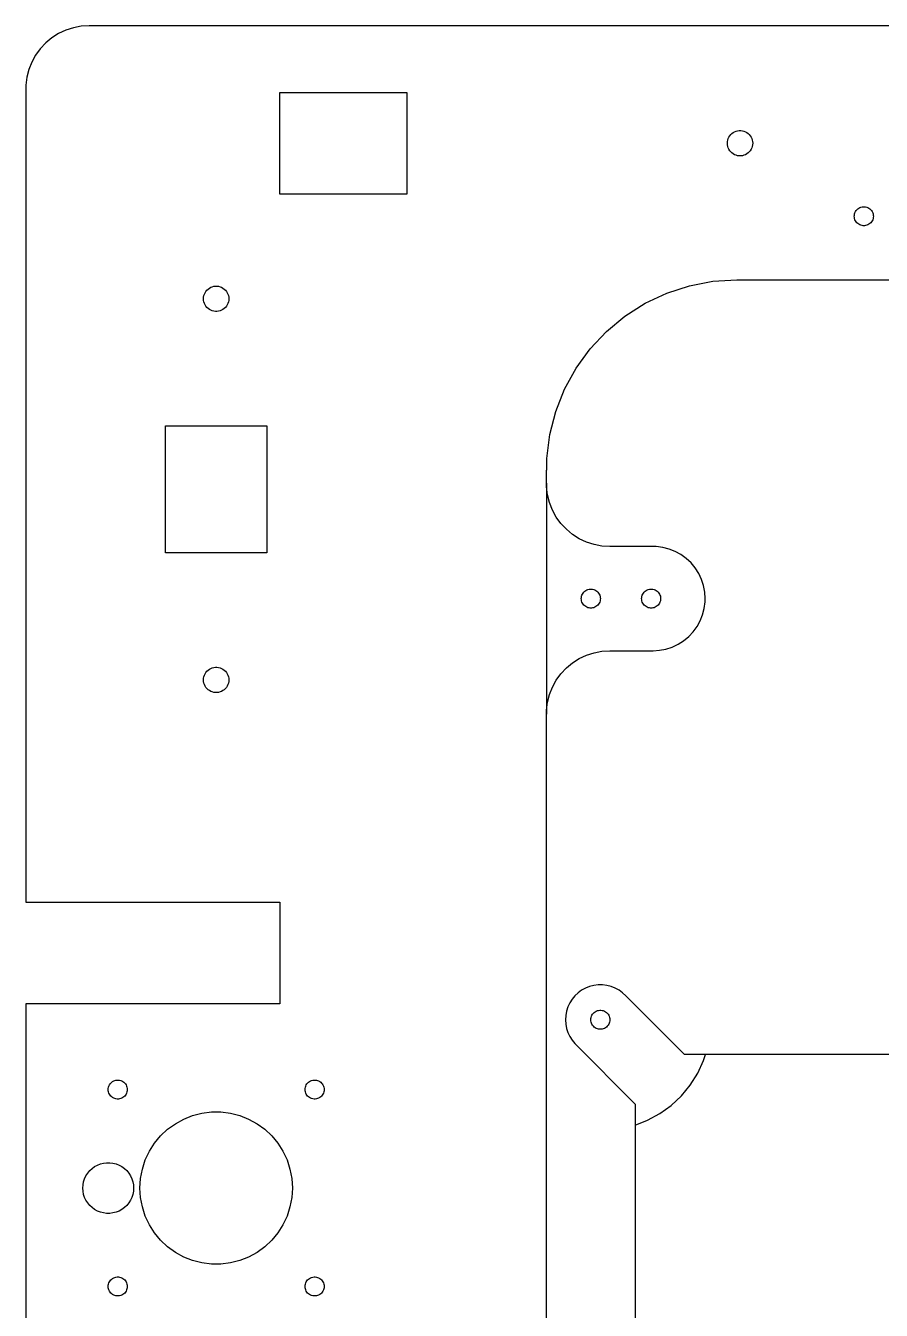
# Model space of a CAD drawing. Header units: millimetres. Extents: x 5 to 395, y 5 to 526.
# Drawn here: x 5 to 139.8, y 323.8 to 526 of the extents above; entities that cross this region are included whole.
import ezdxf

# ---------------------------------------------------------------- set-up
doc = ezdxf.new("R2010")
doc.units = ezdxf.units.MM
doc.layers.add('iTopie_plate_1_layer_1', color=1, linetype='Continuous')
doc.layers.add('iTopie_plate_1_layer_2', color=2, linetype='Continuous')

msp = doc.modelspace()

# ---------------------------------------------------------------- linework, layer by layer
at = {"layer": 'iTopie_plate_1_layer_1'}
for points in [[(385, 526), (15, 526), (15, 526), (13.7467, 525.921), (13.7467, 525.921), (12.5131, 525.686), (12.5131, 525.686), (11.3187, 525.298), (11.3187, 525.298), (10.1824, 524.763), (10.1824, 524.763), (9.1221, 524.09), (9.1221, 524.09), (8.1545, 523.29), (8.1545, 523.29), (7.2949, 522.374), (7.2949, 522.374), (6.5567, 521.358), (6.5567, 521.358), (5.9517, 520.258), (5.9517, 520.258), (5.4894, 519.09), (5.4894, 519.09), (5.1771, 517.874), (5.1771, 517.874), (5.0197, 516.628), (5.0197, 516.628), (5.0197, 516), (5.0197, 516), (5, 516), (5, 516), (5, 388), (5, 388), (45, 388), (45, 388), (45, 372), (45, 372), (5, 372), (5, 372), (5, 96)], [(45, 499.5), (45, 515.5), (45, 515.5), (65, 515.5), (65, 515.5), (65, 499.5), (65, 499.5), (45, 499.5)], [(117.374, 505.504), (117.125, 505.535), (117.125, 505.535), (116.882, 505.598), (116.882, 505.598), (116.648, 505.69), (116.648, 505.69), (116.428, 505.811), (116.428, 505.811), (116.225, 505.959), (116.225, 505.959), (116.042, 506.131), (116.042, 506.131), (115.882, 506.324), (115.882, 506.324), (115.747, 506.536), (115.747, 506.536), (115.64, 506.764), (115.64, 506.764), (115.563, 507.003), (115.563, 507.003), (115.516, 507.249), (115.516, 507.249), (115.5, 507.5), (115.5, 507.5), (115.516, 507.751), (115.516, 507.751), (115.563, 507.997), (115.563, 507.997), (115.64, 508.236), (115.64, 508.236), (115.747, 508.464), (115.747, 508.464), (115.882, 508.676), (115.882, 508.676), (116.042, 508.869), (116.042, 508.869), (116.225, 509.041), (116.225, 509.041), (116.428, 509.189), (116.428, 509.189), (116.648, 509.31), (116.648, 509.31), (116.882, 509.402), (116.882, 509.402), (117.125, 509.465), (117.125, 509.465), (117.374, 509.496), (117.374, 509.496), (117.626, 509.496), (117.626, 509.496), (117.875, 509.465), (117.875, 509.465), (118.118, 509.402), (118.118, 509.402), (118.352, 509.31), (118.352, 509.31), (118.572, 509.189), (118.572, 509.189), (118.775, 509.041), (118.775, 509.041), (118.958, 508.869), (118.958, 508.869), (119.118, 508.676), (119.118, 508.676), (119.253, 508.464), (119.253, 508.464), (119.36, 508.236), (119.36, 508.236), (119.437, 507.997), (119.437, 507.997), (119.484, 507.751), (119.484, 507.751), (119.5, 507.5), (119.5, 507.5), (119.484, 507.249), (119.484, 507.249), (119.437, 507.003), (119.437, 507.003), (119.36, 506.764), (119.36, 506.764), (119.253, 506.536), (119.253, 506.536), (119.118, 506.324), (119.118, 506.324), (118.958, 506.131), (118.958, 506.131), (118.775, 505.959), (118.775, 505.959), (118.572, 505.811), (118.572, 505.811), (118.352, 505.69), (118.352, 505.69), (118.118, 505.598), (118.118, 505.598), (117.875, 505.535), (117.875, 505.535), (117.626, 505.504), (117.626, 505.504), (117.374, 505.504)], [(136.906, 494.503), (136.719, 494.527), (136.719, 494.527), (136.536, 494.573), (136.536, 494.573), (136.361, 494.643), (136.361, 494.643), (136.196, 494.734), (136.196, 494.734), (136.044, 494.844), (136.044, 494.844), (135.907, 494.973), (135.907, 494.973), (135.786, 495.118), (135.786, 495.118), (135.686, 495.277), (135.686, 495.277), (135.605, 495.448), (135.605, 495.448), (135.547, 495.627), (135.547, 495.627), (135.512, 495.812), (135.512, 495.812), (135.5, 496), (135.5, 496), (135.512, 496.188), (135.512, 496.188), (135.547, 496.373), (135.547, 496.373), (135.605, 496.552), (135.605, 496.552), (135.686, 496.723), (135.686, 496.723), (135.786, 496.882), (135.786, 496.882), (135.907, 497.027), (135.907, 497.027), (136.044, 497.156), (136.044, 497.156), (136.196, 497.266), (136.196, 497.266), (136.361, 497.357), (136.361, 497.357), (136.536, 497.427), (136.536, 497.427), (136.719, 497.473), (136.719, 497.473), (136.906, 497.497), (136.906, 497.497), (137.094, 497.497), (137.094, 497.497), (137.281, 497.473), (137.281, 497.473), (137.464, 497.427), (137.464, 497.427), (137.639, 497.357), (137.639, 497.357), (137.804, 497.266), (137.804, 497.266), (137.956, 497.156), (137.956, 497.156), (138.093, 497.027), (138.093, 497.027), (138.214, 496.882), (138.214, 496.882), (138.314, 496.723), (138.314, 496.723), (138.395, 496.552), (138.395, 496.552), (138.453, 496.373), (138.453, 496.373), (138.488, 496.188), (138.488, 496.188), (138.5, 496), (138.5, 496), (138.488, 495.812), (138.488, 495.812), (138.453, 495.627), (138.453, 495.627), (138.395, 495.448), (138.395, 495.448), (138.314, 495.277), (138.314, 495.277), (138.214, 495.118), (138.214, 495.118), (138.093, 494.973), (138.093, 494.973), (137.956, 494.844), (137.956, 494.844), (137.804, 494.734), (137.804, 494.734), (137.639, 494.643), (137.639, 494.643), (137.464, 494.573), (137.464, 494.573), (137.281, 494.527), (137.281, 494.527), (137.094, 494.503), (137.094, 494.503), (136.906, 494.503)], [(87, 156), (87, 417.6), (87, 417.6), (87.0197, 417.6), (87.0197, 417.6), (87.0197, 418.228), (87.0197, 418.228), (87.1771, 419.474), (87.1771, 419.474), (87.4894, 420.69), (87.4894, 420.69), (87.9517, 421.858), (87.9517, 421.858), (88.5567, 422.958), (88.5567, 422.958), (89.2949, 423.974), (89.2949, 423.974), (90.1545, 424.89), (90.1545, 424.89), (91.1221, 425.69), (91.1221, 425.69), (92.1824, 426.363), (92.1824, 426.363), (93.3187, 426.898), (93.3187, 426.898), (94.5131, 427.286), (94.5131, 427.286), (95.7467, 427.521), (95.7467, 427.521), (97, 427.6), (97, 427.6), (103.8, 427.6), (103.8, 427.6), (104.828, 427.665), (104.828, 427.665), (105.839, 427.858), (105.839, 427.858), (106.819, 428.176), (106.819, 428.176), (107.75, 428.614), (107.75, 428.614), (108.62, 429.166), (108.62, 429.166), (109.413, 429.822), (109.413, 429.822), (110.118, 430.573), (110.118, 430.573), (110.723, 431.406), (110.723, 431.406), (111.22, 432.309), (111.22, 432.309), (111.599, 433.266), (111.599, 433.266), (111.855, 434.263), (111.855, 434.263), (111.984, 435.285), (111.984, 435.285), (111.984, 435.8), (111.984, 435.8), (112, 435.8), (112, 435.8), (111.935, 436.828), (111.935, 436.828), (111.742, 437.839), (111.742, 437.839), (111.424, 438.819), (111.424, 438.819), (110.986, 439.75), (110.986, 439.75), (110.434, 440.62), (110.434, 440.62), (109.778, 441.413), (109.778, 441.413), (109.027, 442.118), (109.027, 442.118), (108.194, 442.723), (108.194, 442.723), (107.291, 443.22), (107.291, 443.22), (106.334, 443.599), (106.334, 443.599), (105.337, 443.855), (105.337, 443.855), (104.315, 443.984), (104.315, 443.984), (103.8, 443.984), (103.8, 443.984), (103.8, 444), (103.8, 444), (97, 444), (97, 444), (95.7467, 444.079), (95.7467, 444.079), (94.5131, 444.314), (94.5131, 444.314), (93.3187, 444.702), (93.3187, 444.702), (92.1824, 445.237), (92.1824, 445.237), (91.1221, 445.91), (91.1221, 445.91), (90.1545, 446.71), (90.1545, 446.71), (89.2949, 447.626), (89.2949, 447.626), (88.5567, 448.642), (88.5567, 448.642), (87.9517, 449.742), (87.9517, 449.742), (87.4894, 450.91), (87.4894, 450.91), (87.1771, 452.126), (87.1771, 452.126), (87.0197, 453.372), (87.0197, 453.372), (87.0197, 454), (87.0197, 454), (87, 454), (87, 454), (87, 456), (87, 456), (87.0592, 456), (87.0592, 456), (87.0592, 457.884), (87.0592, 457.884), (87.5314, 461.621), (87.5314, 461.621), (88.4683, 465.271), (88.4683, 465.271), (89.8552, 468.773), (89.8552, 468.773), (91.6702, 472.075), (91.6702, 472.075), (93.8846, 475.123), (93.8846, 475.123), (96.4636, 477.869), (96.4636, 477.869), (99.3664, 480.271), (99.3664, 480.271), (102.547, 482.289), (102.547, 482.289), (105.956, 483.893), (105.956, 483.893), (109.539, 485.057), (109.539, 485.057), (113.24, 485.763), (113.24, 485.763), (117, 486), (117, 486), (165, 486)], [(34.8744, 481.004), (34.6252, 481.035), (34.6252, 481.035), (34.382, 481.098), (34.382, 481.098), (34.1484, 481.19), (34.1484, 481.19), (33.9283, 481.311), (33.9283, 481.311), (33.7251, 481.459), (33.7251, 481.459), (33.5421, 481.631), (33.5421, 481.631), (33.382, 481.824), (33.382, 481.824), (33.2474, 482.036), (33.2474, 482.036), (33.1404, 482.264), (33.1404, 482.264), (33.0628, 482.503), (33.0628, 482.503), (33.0158, 482.749), (33.0158, 482.749), (33, 483), (33, 483), (33.0158, 483.251), (33.0158, 483.251), (33.0628, 483.497), (33.0628, 483.497), (33.1404, 483.736), (33.1404, 483.736), (33.2474, 483.964), (33.2474, 483.964), (33.382, 484.176), (33.382, 484.176), (33.5421, 484.369), (33.5421, 484.369), (33.7251, 484.541), (33.7251, 484.541), (33.9283, 484.689), (33.9283, 484.689), (34.1484, 484.81), (34.1484, 484.81), (34.382, 484.902), (34.382, 484.902), (34.6252, 484.965), (34.6252, 484.965), (34.8744, 484.996), (34.8744, 484.996), (35.1256, 484.996), (35.1256, 484.996), (35.3748, 484.965), (35.3748, 484.965), (35.618, 484.902), (35.618, 484.902), (35.8515, 484.81), (35.8515, 484.81), (36.0716, 484.689), (36.0716, 484.689), (36.2748, 484.541), (36.2748, 484.541), (36.4579, 484.369), (36.4579, 484.369), (36.618, 484.176), (36.618, 484.176), (36.7526, 483.964), (36.7526, 483.964), (36.8595, 483.736), (36.8595, 483.736), (36.9372, 483.497), (36.9372, 483.497), (36.9842, 483.251), (36.9842, 483.251), (37, 483), (37, 483), (36.9842, 482.749), (36.9842, 482.749), (36.9372, 482.503), (36.9372, 482.503), (36.8595, 482.264), (36.8595, 482.264), (36.7526, 482.036), (36.7526, 482.036), (36.618, 481.824), (36.618, 481.824), (36.4579, 481.631), (36.4579, 481.631), (36.2748, 481.459), (36.2748, 481.459), (36.0716, 481.311), (36.0716, 481.311), (35.8515, 481.19), (35.8515, 481.19), (35.618, 481.098), (35.618, 481.098), (35.3748, 481.035), (35.3748, 481.035), (35.1256, 481.004), (35.1256, 481.004), (34.8744, 481.004)], [(27, 443), (27, 463), (27, 463), (43, 463), (43, 463), (43, 443), (43, 443), (27, 443)], [(93.9058, 434.303), (93.7189, 434.327), (93.7189, 434.327), (93.5365, 434.373), (93.5365, 434.373), (93.3613, 434.443), (93.3613, 434.443), (93.1963, 434.534), (93.1963, 434.534), (93.0439, 434.644), (93.0439, 434.644), (92.9065, 434.773), (92.9065, 434.773), (92.7865, 434.918), (92.7865, 434.918), (92.6855, 435.077), (92.6855, 435.077), (92.6053, 435.248), (92.6053, 435.248), (92.5471, 435.427), (92.5471, 435.427), (92.5118, 435.612), (92.5118, 435.612), (92.5, 435.8), (92.5, 435.8), (92.5118, 435.988), (92.5118, 435.988), (92.5471, 436.173), (92.5471, 436.173), (92.6053, 436.352), (92.6053, 436.352), (92.6855, 436.523), (92.6855, 436.523), (92.7865, 436.682), (92.7865, 436.682), (92.9065, 436.827), (92.9065, 436.827), (93.0439, 436.956), (93.0439, 436.956), (93.1963, 437.066), (93.1963, 437.066), (93.3613, 437.157), (93.3613, 437.157), (93.5365, 437.227), (93.5365, 437.227), (93.7189, 437.273), (93.7189, 437.273), (93.9058, 437.297), (93.9058, 437.297), (94.0942, 437.297), (94.0942, 437.297), (94.2811, 437.273), (94.2811, 437.273), (94.4635, 437.227), (94.4635, 437.227), (94.6387, 437.157), (94.6387, 437.157), (94.8037, 437.066), (94.8037, 437.066), (94.9561, 436.956), (94.9561, 436.956), (95.0934, 436.827), (95.0934, 436.827), (95.2135, 436.682), (95.2135, 436.682), (95.3145, 436.523), (95.3145, 436.523), (95.3947, 436.352), (95.3947, 436.352), (95.4529, 436.173), (95.4529, 436.173), (95.4882, 435.988), (95.4882, 435.988), (95.5, 435.8), (95.5, 435.8), (95.4882, 435.612), (95.4882, 435.612), (95.4529, 435.427), (95.4529, 435.427), (95.3947, 435.248), (95.3947, 435.248), (95.3145, 435.077), (95.3145, 435.077), (95.2135, 434.918), (95.2135, 434.918), (95.0934, 434.773), (95.0934, 434.773), (94.9561, 434.644), (94.9561, 434.644), (94.8037, 434.534), (94.8037, 434.534), (94.6387, 434.443), (94.6387, 434.443), (94.4635, 434.373), (94.4635, 434.373), (94.2811, 434.327), (94.2811, 434.327), (94.0942, 434.303), (94.0942, 434.303), (93.9058, 434.303)], [(103.406, 434.303), (103.219, 434.327), (103.219, 434.327), (103.036, 434.373), (103.036, 434.373), (102.861, 434.443), (102.861, 434.443), (102.696, 434.534), (102.696, 434.534), (102.544, 434.644), (102.544, 434.644), (102.407, 434.773), (102.407, 434.773), (102.286, 434.918), (102.286, 434.918), (102.186, 435.077), (102.186, 435.077), (102.105, 435.248), (102.105, 435.248), (102.047, 435.427), (102.047, 435.427), (102.012, 435.612), (102.012, 435.612), (102, 435.8), (102, 435.8), (102.012, 435.988), (102.012, 435.988), (102.047, 436.173), (102.047, 436.173), (102.105, 436.352), (102.105, 436.352), (102.186, 436.523), (102.186, 436.523), (102.286, 436.682), (102.286, 436.682), (102.407, 436.827), (102.407, 436.827), (102.544, 436.956), (102.544, 436.956), (102.696, 437.066), (102.696, 437.066), (102.861, 437.157), (102.861, 437.157), (103.036, 437.227), (103.036, 437.227), (103.219, 437.273), (103.219, 437.273), (103.406, 437.297), (103.406, 437.297), (103.594, 437.297), (103.594, 437.297), (103.781, 437.273), (103.781, 437.273), (103.964, 437.227), (103.964, 437.227), (104.139, 437.157), (104.139, 437.157), (104.304, 437.066), (104.304, 437.066), (104.456, 436.956), (104.456, 436.956), (104.593, 436.827), (104.593, 436.827), (104.714, 436.682), (104.714, 436.682), (104.814, 436.523), (104.814, 436.523), (104.895, 436.352), (104.895, 436.352), (104.953, 436.173), (104.953, 436.173), (104.988, 435.988), (104.988, 435.988), (105, 435.8), (105, 435.8), (104.988, 435.612), (104.988, 435.612), (104.953, 435.427), (104.953, 435.427), (104.895, 435.248), (104.895, 435.248), (104.814, 435.077), (104.814, 435.077), (104.714, 434.918), (104.714, 434.918), (104.593, 434.773), (104.593, 434.773), (104.456, 434.644), (104.456, 434.644), (104.304, 434.534), (104.304, 434.534), (104.139, 434.443), (104.139, 434.443), (103.964, 434.373), (103.964, 434.373), (103.781, 434.327), (103.781, 434.327), (103.594, 434.303), (103.594, 434.303), (103.406, 434.303)], [(34.8744, 421.004), (34.6252, 421.035), (34.6252, 421.035), (34.382, 421.098), (34.382, 421.098), (34.1484, 421.19), (34.1484, 421.19), (33.9283, 421.311), (33.9283, 421.311), (33.7251, 421.459), (33.7251, 421.459), (33.5421, 421.631), (33.5421, 421.631), (33.382, 421.824), (33.382, 421.824), (33.2474, 422.036), (33.2474, 422.036), (33.1404, 422.264), (33.1404, 422.264), (33.0628, 422.503), (33.0628, 422.503), (33.0158, 422.749), (33.0158, 422.749), (33, 423), (33, 423), (33.0158, 423.251), (33.0158, 423.251), (33.0628, 423.497), (33.0628, 423.497), (33.1404, 423.736), (33.1404, 423.736), (33.2474, 423.964), (33.2474, 423.964), (33.382, 424.176), (33.382, 424.176), (33.5421, 424.369), (33.5421, 424.369), (33.7251, 424.541), (33.7251, 424.541), (33.9283, 424.689), (33.9283, 424.689), (34.1484, 424.81), (34.1484, 424.81), (34.382, 424.902), (34.382, 424.902), (34.6252, 424.965), (34.6252, 424.965), (34.8744, 424.996), (34.8744, 424.996), (35.1256, 424.996), (35.1256, 424.996), (35.3748, 424.965), (35.3748, 424.965), (35.618, 424.902), (35.618, 424.902), (35.8515, 424.81), (35.8515, 424.81), (36.0716, 424.689), (36.0716, 424.689), (36.2748, 424.541), (36.2748, 424.541), (36.4579, 424.369), (36.4579, 424.369), (36.618, 424.176), (36.618, 424.176), (36.7526, 423.964), (36.7526, 423.964), (36.8595, 423.736), (36.8595, 423.736), (36.9372, 423.497), (36.9372, 423.497), (36.9842, 423.251), (36.9842, 423.251), (37, 423), (37, 423), (36.9842, 422.749), (36.9842, 422.749), (36.9372, 422.503), (36.9372, 422.503), (36.8595, 422.264), (36.8595, 422.264), (36.7526, 422.036), (36.7526, 422.036), (36.618, 421.824), (36.618, 421.824), (36.4579, 421.631), (36.4579, 421.631), (36.2748, 421.459), (36.2748, 421.459), (36.0716, 421.311), (36.0716, 421.311), (35.8515, 421.19), (35.8515, 421.19), (35.618, 421.098), (35.618, 421.098), (35.3748, 421.035), (35.3748, 421.035), (35.1256, 421.004), (35.1256, 421.004), (34.8744, 421.004)], [(291.226, 364), (108.774, 364), (108.774, 364), (99.5093, 373.265), (99.5093, 373.265), (99.0058, 373.738), (99.0058, 373.738), (98.447, 374.144), (98.447, 374.144), (97.8418, 374.477), (97.8418, 374.477), (97.1996, 374.731), (97.1996, 374.731), (96.5306, 374.903), (96.5306, 374.903), (95.8453, 374.989), (95.8453, 374.989), (95.1546, 374.989), (95.1546, 374.989), (94.4694, 374.903), (94.4694, 374.903), (93.8004, 374.731), (93.8004, 374.731), (93.1582, 374.477), (93.1582, 374.477), (92.5529, 374.144), (92.5529, 374.144), (91.9942, 373.738), (91.9942, 373.738), (91.4907, 373.265), (91.4907, 373.265), (91.0504, 372.733), (91.0504, 372.733), (90.6803, 372.15), (90.6803, 372.15), (90.3862, 371.525), (90.3862, 371.525), (90.1728, 370.868), (90.1728, 370.868), (90.0434, 370.189), (90.0434, 370.189), (90, 369.5), (90, 369.5), (90.0434, 368.811), (90.0434, 368.811), (90.1728, 368.132), (90.1728, 368.132), (90.3862, 367.475), (90.3862, 367.475), (90.6803, 366.85), (90.6803, 366.85), (91.0504, 366.267), (91.0504, 366.267), (91.4907, 365.735), (91.4907, 365.735), (101, 356.226), (101, 356.226), (101, 173.774)], [(95.4058, 368.003), (95.2189, 368.027), (95.2189, 368.027), (95.0365, 368.073), (95.0365, 368.073), (94.8613, 368.143), (94.8613, 368.143), (94.6963, 368.234), (94.6963, 368.234), (94.5439, 368.344), (94.5439, 368.344), (94.4065, 368.473), (94.4065, 368.473), (94.2865, 368.618), (94.2865, 368.618), (94.1855, 368.777), (94.1855, 368.777), (94.1053, 368.948), (94.1053, 368.948), (94.0471, 369.127), (94.0471, 369.127), (94.0118, 369.312), (94.0118, 369.312), (94, 369.5), (94, 369.5), (94.0118, 369.688), (94.0118, 369.688), (94.0471, 369.873), (94.0471, 369.873), (94.1053, 370.052), (94.1053, 370.052), (94.1855, 370.223), (94.1855, 370.223), (94.2865, 370.382), (94.2865, 370.382), (94.4065, 370.527), (94.4065, 370.527), (94.5439, 370.656), (94.5439, 370.656), (94.6963, 370.766), (94.6963, 370.766), (94.8613, 370.857), (94.8613, 370.857), (95.0365, 370.927), (95.0365, 370.927), (95.2189, 370.973), (95.2189, 370.973), (95.4058, 370.997), (95.4058, 370.997), (95.5942, 370.997), (95.5942, 370.997), (95.7811, 370.973), (95.7811, 370.973), (95.9635, 370.927), (95.9635, 370.927), (96.1387, 370.857), (96.1387, 370.857), (96.3037, 370.766), (96.3037, 370.766), (96.4561, 370.656), (96.4561, 370.656), (96.5934, 370.527), (96.5934, 370.527), (96.7135, 370.382), (96.7135, 370.382), (96.8145, 370.223), (96.8145, 370.223), (96.8947, 370.052), (96.8947, 370.052), (96.9529, 369.873), (96.9529, 369.873), (96.9882, 369.688), (96.9882, 369.688), (97, 369.5), (97, 369.5), (96.9882, 369.312), (96.9882, 369.312), (96.9529, 369.127), (96.9529, 369.127), (96.8947, 368.948), (96.8947, 368.948), (96.8145, 368.777), (96.8145, 368.777), (96.7135, 368.618), (96.7135, 368.618), (96.5934, 368.473), (96.5934, 368.473), (96.4561, 368.344), (96.4561, 368.344), (96.3037, 368.234), (96.3037, 368.234), (96.1387, 368.143), (96.1387, 368.143), (95.9635, 368.073), (95.9635, 368.073), (95.7811, 368.027), (95.7811, 368.027), (95.5942, 368.003), (95.5942, 368.003), (95.4058, 368.003)], [(19.4058, 357.003), (19.2189, 357.027), (19.2189, 357.027), (19.0365, 357.073), (19.0365, 357.073), (18.8613, 357.143), (18.8613, 357.143), (18.6963, 357.234), (18.6963, 357.234), (18.5439, 357.344), (18.5439, 357.344), (18.4066, 357.473), (18.4066, 357.473), (18.2865, 357.618), (18.2865, 357.618), (18.1855, 357.777), (18.1855, 357.777), (18.1053, 357.948), (18.1053, 357.948), (18.0471, 358.127), (18.0471, 358.127), (18.0118, 358.312), (18.0118, 358.312), (18, 358.5), (18, 358.5), (18.0118, 358.688), (18.0118, 358.688), (18.0471, 358.873), (18.0471, 358.873), (18.1053, 359.052), (18.1053, 359.052), (18.1855, 359.223), (18.1855, 359.223), (18.2865, 359.382), (18.2865, 359.382), (18.4066, 359.527), (18.4066, 359.527), (18.5439, 359.656), (18.5439, 359.656), (18.6963, 359.766), (18.6963, 359.766), (18.8613, 359.857), (18.8613, 359.857), (19.0365, 359.927), (19.0365, 359.927), (19.2189, 359.973), (19.2189, 359.973), (19.4058, 359.997), (19.4058, 359.997), (19.5942, 359.997), (19.5942, 359.997), (19.7811, 359.973), (19.7811, 359.973), (19.9635, 359.927), (19.9635, 359.927), (20.1387, 359.857), (20.1387, 359.857), (20.3037, 359.766), (20.3037, 359.766), (20.4561, 359.656), (20.4561, 359.656), (20.5934, 359.527), (20.5934, 359.527), (20.7135, 359.382), (20.7135, 359.382), (20.8145, 359.223), (20.8145, 359.223), (20.8947, 359.052), (20.8947, 359.052), (20.9529, 358.873), (20.9529, 358.873), (20.9882, 358.688), (20.9882, 358.688), (21, 358.5), (21, 358.5), (20.9882, 358.312), (20.9882, 358.312), (20.9529, 358.127), (20.9529, 358.127), (20.8947, 357.948), (20.8947, 357.948), (20.8145, 357.777), (20.8145, 357.777), (20.7135, 357.618), (20.7135, 357.618), (20.5934, 357.473), (20.5934, 357.473), (20.4561, 357.344), (20.4561, 357.344), (20.3037, 357.234), (20.3037, 357.234), (20.1387, 357.143), (20.1387, 357.143), (19.9635, 357.073), (19.9635, 357.073), (19.7811, 357.027), (19.7811, 357.027), (19.5942, 357.003), (19.5942, 357.003), (19.4058, 357.003)], [(50.4058, 357.003), (50.2189, 357.027), (50.2189, 357.027), (50.0365, 357.073), (50.0365, 357.073), (49.8613, 357.143), (49.8613, 357.143), (49.6963, 357.234), (49.6963, 357.234), (49.5439, 357.344), (49.5439, 357.344), (49.4065, 357.473), (49.4065, 357.473), (49.2865, 357.618), (49.2865, 357.618), (49.1855, 357.777), (49.1855, 357.777), (49.1053, 357.948), (49.1053, 357.948), (49.0471, 358.127), (49.0471, 358.127), (49.0118, 358.312), (49.0118, 358.312), (49, 358.5), (49, 358.5), (49.0118, 358.688), (49.0118, 358.688), (49.0471, 358.873), (49.0471, 358.873), (49.1053, 359.052), (49.1053, 359.052), (49.1855, 359.223), (49.1855, 359.223), (49.2865, 359.382), (49.2865, 359.382), (49.4065, 359.527), (49.4065, 359.527), (49.5439, 359.656), (49.5439, 359.656), (49.6963, 359.766), (49.6963, 359.766), (49.8613, 359.857), (49.8613, 359.857), (50.0365, 359.927), (50.0365, 359.927), (50.2189, 359.973), (50.2189, 359.973), (50.4058, 359.997), (50.4058, 359.997), (50.5942, 359.997), (50.5942, 359.997), (50.7811, 359.973), (50.7811, 359.973), (50.9635, 359.927), (50.9635, 359.927), (51.1387, 359.857), (51.1387, 359.857), (51.3037, 359.766), (51.3037, 359.766), (51.4561, 359.656), (51.4561, 359.656), (51.5934, 359.527), (51.5934, 359.527), (51.7135, 359.382), (51.7135, 359.382), (51.8145, 359.223), (51.8145, 359.223), (51.8947, 359.052), (51.8947, 359.052), (51.9529, 358.873), (51.9529, 358.873), (51.9882, 358.688), (51.9882, 358.688), (52, 358.5), (52, 358.5), (51.9882, 358.312), (51.9882, 358.312), (51.9529, 358.127), (51.9529, 358.127), (51.8947, 357.948), (51.8947, 357.948), (51.8145, 357.777), (51.8145, 357.777), (51.7135, 357.618), (51.7135, 357.618), (51.5934, 357.473), (51.5934, 357.473), (51.4561, 357.344), (51.4561, 357.344), (51.3037, 357.234), (51.3037, 357.234), (51.1387, 357.143), (51.1387, 357.143), (50.9635, 357.073), (50.9635, 357.073), (50.7811, 357.027), (50.7811, 357.027), (50.5942, 357.003), (50.5942, 357.003), (50.4058, 357.003)], [(34.2465, 331.024), (32.7514, 331.213), (32.7514, 331.213), (31.2918, 331.587), (31.2918, 331.587), (29.8907, 332.142), (29.8907, 332.142), (28.5701, 332.868), (28.5701, 332.868), (27.3509, 333.754), (27.3509, 333.754), (26.2524, 334.785), (26.2524, 334.785), (25.2918, 335.947), (25.2918, 335.947), (24.4843, 337.219), (24.4843, 337.219), (23.8427, 338.583), (23.8427, 338.583), (23.377, 340.016), (23.377, 340.016), (23.0946, 341.496), (23.0946, 341.496), (23, 343), (23, 343), (23.0946, 344.504), (23.0946, 344.504), (23.377, 345.984), (23.377, 345.984), (23.8427, 347.417), (23.8427, 347.417), (24.4843, 348.781), (24.4843, 348.781), (25.2918, 350.053), (25.2918, 350.053), (26.2524, 351.215), (26.2524, 351.215), (27.3509, 352.246), (27.3509, 352.246), (28.5701, 353.132), (28.5701, 353.132), (29.8907, 353.858), (29.8907, 353.858), (31.2918, 354.413), (31.2918, 354.413), (32.7514, 354.787), (32.7514, 354.787), (34.2465, 354.976), (34.2465, 354.976), (35.7535, 354.976), (35.7535, 354.976), (37.2486, 354.787), (37.2486, 354.787), (38.7082, 354.413), (38.7082, 354.413), (40.1093, 353.858), (40.1093, 353.858), (41.4299, 353.132), (41.4299, 353.132), (42.6491, 352.246), (42.6491, 352.246), (43.7476, 351.215), (43.7476, 351.215), (44.7082, 350.053), (44.7082, 350.053), (45.5157, 348.781), (45.5157, 348.781), (46.1573, 347.417), (46.1573, 347.417), (46.623, 345.984), (46.623, 345.984), (46.9054, 344.504), (46.9054, 344.504), (47, 343), (47, 343), (46.9054, 341.496), (46.9054, 341.496), (46.623, 340.016), (46.623, 340.016), (46.1573, 338.583), (46.1573, 338.583), (45.5157, 337.219), (45.5157, 337.219), (44.7082, 335.947), (44.7082, 335.947), (43.7476, 334.785), (43.7476, 334.785), (42.6491, 333.754), (42.6491, 333.754), (41.4299, 332.868), (41.4299, 332.868), (40.1093, 332.142), (40.1093, 332.142), (38.7082, 331.587), (38.7082, 331.587), (37.2486, 331.213), (37.2486, 331.213), (35.7535, 331.024), (35.7535, 331.024), (34.2465, 331.024)], [(17.7488, 339.008), (17.2505, 339.071), (17.2505, 339.071), (16.7639, 339.196), (16.7639, 339.196), (16.2969, 339.381), (16.2969, 339.381), (15.8567, 339.623), (15.8567, 339.623), (15.4503, 339.918), (15.4503, 339.918), (15.0841, 340.262), (15.0841, 340.262), (14.7639, 340.649), (14.7639, 340.649), (14.4948, 341.073), (14.4948, 341.073), (14.2809, 341.528), (14.2809, 341.528), (14.1257, 342.005), (14.1257, 342.005), (14.0316, 342.499), (14.0316, 342.499), (14, 343), (14, 343), (14.0316, 343.501), (14.0316, 343.501), (14.1257, 343.995), (14.1257, 343.995), (14.2809, 344.472), (14.2809, 344.472), (14.4948, 344.927), (14.4948, 344.927), (14.7639, 345.351), (14.7639, 345.351), (15.0841, 345.738), (15.0841, 345.738), (15.4503, 346.082), (15.4503, 346.082), (15.8567, 346.377), (15.8567, 346.377), (16.2969, 346.619), (16.2969, 346.619), (16.7639, 346.804), (16.7639, 346.804), (17.2505, 346.929), (17.2505, 346.929), (17.7488, 346.992), (17.7488, 346.992), (18.2512, 346.992), (18.2512, 346.992), (18.7495, 346.929), (18.7495, 346.929), (19.2361, 346.804), (19.2361, 346.804), (19.7031, 346.619), (19.7031, 346.619), (20.1433, 346.377), (20.1433, 346.377), (20.5497, 346.082), (20.5497, 346.082), (20.9159, 345.738), (20.9159, 345.738), (21.2361, 345.351), (21.2361, 345.351), (21.5052, 344.927), (21.5052, 344.927), (21.7191, 344.472), (21.7191, 344.472), (21.8743, 343.995), (21.8743, 343.995), (21.9685, 343.501), (21.9685, 343.501), (22, 343), (22, 343), (21.9685, 342.499), (21.9685, 342.499), (21.8743, 342.005), (21.8743, 342.005), (21.7191, 341.528), (21.7191, 341.528), (21.5052, 341.073), (21.5052, 341.073), (21.2361, 340.649), (21.2361, 340.649), (20.9159, 340.262), (20.9159, 340.262), (20.5497, 339.918), (20.5497, 339.918), (20.1433, 339.623), (20.1433, 339.623), (19.7031, 339.381), (19.7031, 339.381), (19.2361, 339.196), (19.2361, 339.196), (18.7495, 339.071), (18.7495, 339.071), (18.2512, 339.008), (18.2512, 339.008), (17.7488, 339.008)], [(19.4058, 326.003), (19.2189, 326.027), (19.2189, 326.027), (19.0365, 326.073), (19.0365, 326.073), (18.8613, 326.143), (18.8613, 326.143), (18.6963, 326.234), (18.6963, 326.234), (18.5439, 326.344), (18.5439, 326.344), (18.4066, 326.473), (18.4066, 326.473), (18.2865, 326.618), (18.2865, 326.618), (18.1855, 326.777), (18.1855, 326.777), (18.1053, 326.948), (18.1053, 326.948), (18.0471, 327.127), (18.0471, 327.127), (18.0118, 327.312), (18.0118, 327.312), (18, 327.5), (18, 327.5), (18.0118, 327.688), (18.0118, 327.688), (18.0471, 327.873), (18.0471, 327.873), (18.1053, 328.052), (18.1053, 328.052), (18.1855, 328.223), (18.1855, 328.223), (18.2865, 328.382), (18.2865, 328.382), (18.4066, 328.527), (18.4066, 328.527), (18.5439, 328.656), (18.5439, 328.656), (18.6963, 328.766), (18.6963, 328.766), (18.8613, 328.857), (18.8613, 328.857), (19.0365, 328.927), (19.0365, 328.927), (19.2189, 328.973), (19.2189, 328.973), (19.4058, 328.997), (19.4058, 328.997), (19.5942, 328.997), (19.5942, 328.997), (19.7811, 328.973), (19.7811, 328.973), (19.9635, 328.927), (19.9635, 328.927), (20.1387, 328.857), (20.1387, 328.857), (20.3037, 328.766), (20.3037, 328.766), (20.4561, 328.656), (20.4561, 328.656), (20.5934, 328.527), (20.5934, 328.527), (20.7135, 328.382), (20.7135, 328.382), (20.8145, 328.223), (20.8145, 328.223), (20.8947, 328.052), (20.8947, 328.052), (20.9529, 327.873), (20.9529, 327.873), (20.9882, 327.688), (20.9882, 327.688), (21, 327.5), (21, 327.5), (20.9882, 327.312), (20.9882, 327.312), (20.9529, 327.127), (20.9529, 327.127), (20.8947, 326.948), (20.8947, 326.948), (20.8145, 326.777), (20.8145, 326.777), (20.7135, 326.618), (20.7135, 326.618), (20.5934, 326.473), (20.5934, 326.473), (20.4561, 326.344), (20.4561, 326.344), (20.3037, 326.234), (20.3037, 326.234), (20.1387, 326.143), (20.1387, 326.143), (19.9635, 326.073), (19.9635, 326.073), (19.7811, 326.027), (19.7811, 326.027), (19.5942, 326.003), (19.5942, 326.003), (19.4058, 326.003)], [(50.4058, 326.003), (50.2189, 326.027), (50.2189, 326.027), (50.0365, 326.073), (50.0365, 326.073), (49.8613, 326.143), (49.8613, 326.143), (49.6963, 326.234), (49.6963, 326.234), (49.5439, 326.344), (49.5439, 326.344), (49.4065, 326.473), (49.4065, 326.473), (49.2865, 326.618), (49.2865, 326.618), (49.1855, 326.777), (49.1855, 326.777), (49.1053, 326.948), (49.1053, 326.948), (49.0471, 327.127), (49.0471, 327.127), (49.0118, 327.312), (49.0118, 327.312), (49, 327.5), (49, 327.5), (49.0118, 327.688), (49.0118, 327.688), (49.0471, 327.873), (49.0471, 327.873), (49.1053, 328.052), (49.1053, 328.052), (49.1855, 328.223), (49.1855, 328.223), (49.2865, 328.382), (49.2865, 328.382), (49.4065, 328.527), (49.4065, 328.527), (49.5439, 328.656), (49.5439, 328.656), (49.6963, 328.766), (49.6963, 328.766), (49.8613, 328.857), (49.8613, 328.857), (50.0365, 328.927), (50.0365, 328.927), (50.2189, 328.973), (50.2189, 328.973), (50.4058, 328.997), (50.4058, 328.997), (50.5942, 328.997), (50.5942, 328.997), (50.7811, 328.973), (50.7811, 328.973), (50.9635, 328.927), (50.9635, 328.927), (51.1387, 328.857), (51.1387, 328.857), (51.3037, 328.766), (51.3037, 328.766), (51.4561, 328.656), (51.4561, 328.656), (51.5934, 328.527), (51.5934, 328.527), (51.7135, 328.382), (51.7135, 328.382), (51.8145, 328.223), (51.8145, 328.223), (51.8947, 328.052), (51.8947, 328.052), (51.9529, 327.873), (51.9529, 327.873), (51.9882, 327.688), (51.9882, 327.688), (52, 327.5), (52, 327.5), (51.9882, 327.312), (51.9882, 327.312), (51.9529, 327.127), (51.9529, 327.127), (51.8947, 326.948), (51.8947, 326.948), (51.8145, 326.777), (51.8145, 326.777), (51.7135, 326.618), (51.7135, 326.618), (51.5934, 326.473), (51.5934, 326.473), (51.4561, 326.344), (51.4561, 326.344), (51.3037, 326.234), (51.3037, 326.234), (51.1387, 326.143), (51.1387, 326.143), (50.9635, 326.073), (50.9635, 326.073), (50.7811, 326.027), (50.7811, 326.027), (50.5942, 326.003), (50.5942, 326.003), (50.4058, 326.003)]]:
    msp.add_lwpolyline(points, dxfattribs=at)
at = {"layer": 'iTopie_plate_1_layer_2'}
for points in [[(87.0197, 418.228), (87.1771, 419.474), (87.1771, 419.474), (87.4894, 420.69), (87.4894, 420.69), (87.9517, 421.858), (87.9517, 421.858), (88.5567, 422.958), (88.5567, 422.958), (89.2949, 423.974), (89.2949, 423.974), (90.1545, 424.89), (90.1545, 424.89), (91.1221, 425.69), (91.1221, 425.69), (92.1824, 426.363), (92.1824, 426.363), (93.3187, 426.898), (93.3187, 426.898), (94.5131, 427.286), (94.5131, 427.286), (95.7467, 427.521), (95.7467, 427.521), (97, 427.6), (97, 427.6), (103.8, 427.6), (103.8, 427.6), (104.828, 427.665), (104.828, 427.665), (105.839, 427.858), (105.839, 427.858), (106.819, 428.176), (106.819, 428.176), (107.75, 428.614), (107.75, 428.614), (108.62, 429.166), (108.62, 429.166), (109.413, 429.822), (109.413, 429.822), (110.118, 430.573), (110.118, 430.573), (110.723, 431.406), (110.723, 431.406), (111.22, 432.309), (111.22, 432.309), (111.599, 433.266), (111.599, 433.266), (111.855, 434.263), (111.855, 434.263), (111.984, 435.285), (111.984, 435.285), (111.984, 435.8), (111.984, 435.8), (112, 435.8), (112, 435.8), (111.935, 436.828), (111.935, 436.828), (111.742, 437.839), (111.742, 437.839), (111.424, 438.819), (111.424, 438.819), (110.986, 439.75), (110.986, 439.75), (110.434, 440.62), (110.434, 440.62), (109.778, 441.413), (109.778, 441.413), (109.027, 442.118), (109.027, 442.118), (108.194, 442.723), (108.194, 442.723), (107.291, 443.22), (107.291, 443.22), (106.334, 443.599), (106.334, 443.599), (105.337, 443.855), (105.337, 443.855), (104.315, 443.984), (104.315, 443.984), (103.8, 443.984), (103.8, 443.984), (103.8, 444), (103.8, 444), (97, 444), (97, 444), (95.7467, 444.079), (95.7467, 444.079), (94.5131, 444.314), (94.5131, 444.314), (93.3187, 444.702), (93.3187, 444.702), (92.1824, 445.237), (92.1824, 445.237), (91.1221, 445.91), (91.1221, 445.91), (90.1545, 446.71), (90.1545, 446.71), (89.2949, 447.626), (89.2949, 447.626), (88.5567, 448.642), (88.5567, 448.642), (87.9517, 449.742), (87.9517, 449.742), (87.4894, 450.91), (87.4894, 450.91), (87.1771, 452.126), (87.1771, 452.126), (87.0197, 453.372), (87.0197, 453.372), (87.0197, 454), (87.0197, 454), (87, 454), (87, 454), (87, 417.6), (87, 417.6), (87.0197, 417.6), (87.0197, 417.6), (87.0197, 418.228)], [(102.951, 353.666), (104.877, 354.724), (104.877, 354.724), (106.655, 356.016), (106.655, 356.016), (108.257, 357.52), (108.257, 357.52), (109.658, 359.214), (109.658, 359.214), (110.835, 361.069), (110.835, 361.069), (111.771, 363.058), (111.771, 363.058), (112.077, 364), (112.077, 364), (108.774, 364), (108.774, 364), (99.5093, 373.265), (99.5093, 373.265), (99.0058, 373.738), (99.0058, 373.738), (98.447, 374.144), (98.447, 374.144), (97.8418, 374.477), (97.8418, 374.477), (97.1996, 374.731), (97.1996, 374.731), (96.5306, 374.903), (96.5306, 374.903), (95.8453, 374.989), (95.8453, 374.989), (95.1546, 374.989), (95.1546, 374.989), (94.4694, 374.903), (94.4694, 374.903), (93.8004, 374.731), (93.8004, 374.731), (93.1582, 374.477), (93.1582, 374.477), (92.5529, 374.144), (92.5529, 374.144), (91.9942, 373.738), (91.9942, 373.738), (91.4907, 373.265), (91.4907, 373.265), (91.0504, 372.733), (91.0504, 372.733), (90.6803, 372.15), (90.6803, 372.15), (90.3862, 371.525), (90.3862, 371.525), (90.1728, 370.868), (90.1728, 370.868), (90.0434, 370.189), (90.0434, 370.189), (90, 369.5), (90, 369.5), (90.0434, 368.811), (90.0434, 368.811), (90.1728, 368.132), (90.1728, 368.132), (90.3862, 367.475), (90.3862, 367.475), (90.6803, 366.85), (90.6803, 366.85), (91.0504, 366.267), (91.0504, 366.267), (91.4907, 365.735), (91.4907, 365.735), (101, 356.226), (101, 356.226), (101, 352.893), (101, 352.893), (102.951, 353.666)]]:
    msp.add_lwpolyline(points, dxfattribs=at)

doc.saveas('drawing.dxf')
